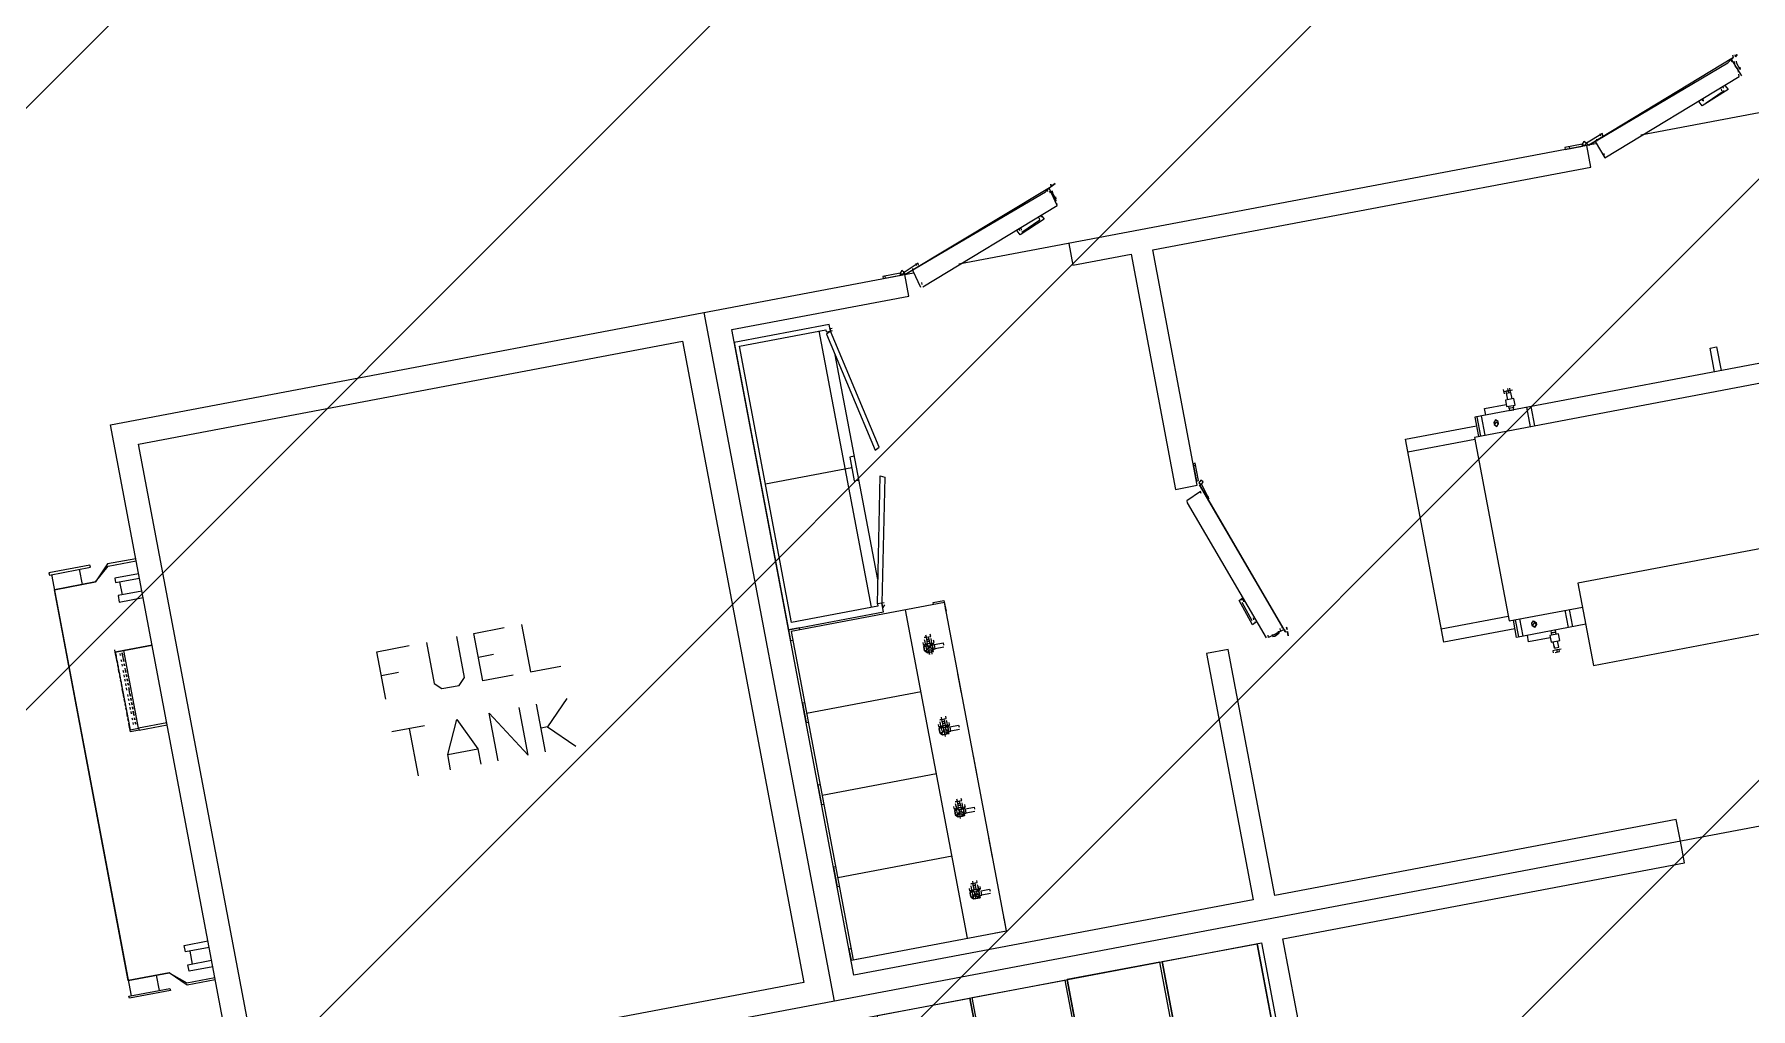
# Model space of a CAD drawing. Extents: x 407440 to 411585, y 6041728 to 6045069.
# Drawn here: x 410318.28 to 410363.13, y 6044253.23 to 6044278.68 of the extents above; entities that cross this region are included whole.
import ezdxf

# ---------------------------------------------------------------- set-up
doc = ezdxf.new("R2010")
doc.units = 0
doc.header["$LTSCALE"] = 5
doc.linetypes.add('foc-TIELINE', pattern=[1.875, 1.25, -0.625])
doc.layers.add('P-PROPOSED-EXISTING-H', color=59, linetype='Continuous')
doc.layers.add('T-TIE', color=201, linetype='foc-TIELINE')

# ---------------------------------------------------------------- blocks, each defined once
blk = doc.blocks.new('P-RIG-877')
at = {"layer": 'T-TIE', "linetype": 'ByBlock', "lineweight": 25}
for points in [[(0.287, -19.2302), (0.287, -19.3106), (-0.4248, -19.3106), (-0.4248, -33.0186), (1.5499, -33.0186)], [(-3.3639, -19.3106), (-4.0871, -19.3106), (-4.0871, -24.8787)], [(-1.1481, -19.3106), (-0.4248, -19.3106), (-0.4248, -33.0186), (-4.0871, -33.0186), (-4.0871, -28.7477)], [(-4.3742, -24.3391), (-4.3856, -24.3391), (-4.2938, -24.3047)], [(-4.3397, -24.3047), (-4.3282, -24.3047), (-4.3627, -24.3162), (-4.3742, -24.3162)], [(-4.3971, -24.3162), (-4.4086, -24.3162)], [(-4.3971, -24.3277), (-4.4086, -24.3277)], [(-4.1216, -25.0739), (-4.1331, -25.0739), (-4.0986, -25.1658), (-4.0871, -25.1543), (-4.3742, -24.3621), (-4.3971, -24.3277), (-4.0871, -25.1543)], [(-4.3282, -24.3162), (-4.3512, -24.3277)], [(-4.3168, -24.3162), (-4.3282, -24.3162), (-4.3397, -24.3162)], [(-4.0986, -25.1198), (-4.0068, -25.0854), (-4.2938, -24.3162), (-4.3053, -24.3162)], [(-4.2594, -24.3966), (-4.2364, -24.3851), (-4.179, -24.5343), (-4.2019, -24.5458)], [(-4.2479, -24.408), (-4.2594, -24.408)], [(-4.2364, -24.4195), (-4.2479, -24.4195)], [(-4.1905, -24.5114), (-4.2364, -24.408)], [(-4.2134, -24.5343), (-4.2019, -24.5228), (-4.2134, -24.5228)], [(-4.1216, -25.0854), (-4.1331, -25.0854)], [(-4.0986, -25.1084), (-4.1101, -25.1084)], [(-4.0183, -25.0854), (-4.0297, -25.0854)], [(-4.0871, -25.1198), (-4.0871, -28.5067)], [(-4.0871, -27.9211), (-3.9723, -27.9211), (-3.9723, -27.6112), (-2.7209, -27.6112), (-2.7209, -27.4963), (-3.9723, -27.4963), (-3.9723, -25.1658), (-4.0871, -25.1658)], [(-4.0986, -25.2576), (-4.0871, -25.2576)], [(0.9644, -33.0186), (0.9644, -32.8923), (-0.31, -32.8923), (-0.31, -27.6112), (0.9299, -27.6112), (0.9299, -27.4963), (-0.31, -27.4963), (-0.31, -25.3609), (-0.4248, -25.3609), (-0.5396, -25.3609), (-0.5396, -27.4963), (-1.8484, -27.4963), (-1.8484, -27.6112), (-0.5396, -27.6112), (-0.5396, -29.7351), (-3.9723, -29.7351), (-3.9723, -28.7937), (-4.0871, -28.7937), (-4.3971, -27.9556), (-4.4086, -27.9556)], [(-2.7209, -27.4849), (-1.8828, -27.1864), (-1.8828, -27.1749)], [(-1.8943, -27.1864), (-1.8828, -27.1864), (-1.8943, -27.1864), (-1.8828, -27.1864), (-1.9173, -27.1978), (-2.7209, -27.4849), (-2.7209, -27.4734), (-2.6406, -27.4504), (-2.652, -27.4504), (-2.652, -27.4619)], [(-1.9058, -27.1978), (-1.9173, -27.1978)], [(-1.8943, -27.2093), (-1.9058, -27.2093)], [(-1.8943, -27.1978), (-1.8714, -27.2782), (-1.8828, -27.2782)], [(-1.8714, -27.2553), (-1.8714, -27.2438), (-1.8828, -27.2208), (-1.8943, -27.2208), (-1.8828, -27.2208), (-1.8714, -27.2438)], [(-2.675, -27.4849), (-2.6865, -27.4849), (-2.652, -27.5652), (-2.6406, -27.5652), (-1.8714, -27.2897)], [(-1.9632, -27.3356), (-1.9632, -27.3241), (-1.9517, -27.3471), (-2.0895, -27.393), (-2.101, -27.3701)], [(-2.078, -27.3815), (-1.9747, -27.3471)], [(-1.9747, -27.3356), (-1.9862, -27.3356)], [(-2.078, -27.3701), (-2.0895, -27.3701), (-2.0895, -27.3815)], [(-2.8243, -27.4849), (-2.8243, -27.4963)], [(-4.1216, -28.7133), (-4.1331, -28.7133), (-4.0986, -28.7937), (-4.0871, -28.7937), (-4.3742, -27.99), (-4.3971, -27.9556), (-4.4086, -27.9326), (-4.3971, -27.9556), (-4.4086, -27.9556), (-4.3971, -27.9556)], [(-4.0068, -28.7133), (-4.2938, -27.9441), (-4.3856, -27.9671)], [(-4.3742, -27.9785), (-4.3856, -27.9785)], [(-4.3627, -27.9671), (-4.3742, -27.9671)], [(-4.3168, -27.9441), (-4.3282, -27.9441), (-4.3397, -27.9441), (-4.3282, -27.9441), (-4.3627, -27.9556)], [(-4.3282, -27.9441), (-4.3512, -27.9556)], [(-4.2938, -27.9441), (-4.3053, -27.9441)], [(-4.2479, -28.0359), (-4.2594, -28.0359), (-4.2364, -28.0245), (-4.179, -28.1622), (-4.2019, -28.1737)], [(-4.1905, -28.1508), (-4.2364, -28.0474), (-4.2479, -28.0474)], [(-4.2019, -28.1508), (-4.2134, -28.1508)], [(-4.2134, -28.1622), (-4.2019, -28.1622)], [(-4.1216, -28.7248), (-4.1331, -28.7248)], [(-4.1101, -28.7477), (-4.0986, -28.7477), (-4.0068, -28.7248)], [(-4.0183, -28.7133), (-4.0297, -28.7133)], [(-4.0986, -28.897), (-4.0871, -28.897)], [(-4.0871, -29.8614), (-0.4248, -29.8614)], [(-3.3753, -33.0186), (-3.3753, -33.1678), (-3.295, -33.2482), (-3.3639, -33.1678), (-3.3639, -33.0186)], [(-3.295, -33.0186), (-3.295, -33.1449), (-3.272, -33.1449), (-3.272, -33.0186)], [(-3.2031, -33.0186), (-3.2031, -33.1449), (-3.1687, -33.1449), (-3.1687, -33.0186)], [(-2.9161, -33.1678), (-2.9161, -33.0186), (-2.9161, -33.1678)], [(-1.3088, -33.0186), (-1.3088, -33.1449), (-1.3432, -33.1449), (-1.3432, -33.0186)], [(-1.2055, -33.0186), (-1.2055, -33.1449), (-1.2399, -33.1449), (-1.2399, -33.0186)], [(-1.1366, -33.0186), (-1.1366, -33.1678), (-1.217, -33.2482), (-1.1481, -33.1678), (-1.1481, -33.0186)], [(-3.2031, -33.1219), (-3.272, -33.1219)], [(-2.9161, -33.2138), (-2.9161, -33.1678), (-2.9161, -33.2138), (-2.5028, -33.2138), (-2.5028, -33.1678), (-2.9161, -33.1678)], [(-2.8702, -33.1793), (-2.8587, -33.1793), (-2.8702, -33.1793), (-2.8817, -33.1793), (-2.8931, -33.1793), (-2.9046, -33.1793), (-2.8931, -33.1793), (-2.9046, -33.1793), (-2.8931, -33.1793)], [(-2.8128, -33.1793), (-2.8013, -33.1793), (-2.8128, -33.1793), (-2.8013, -33.1793), (-2.8128, -33.1793), (-2.8243, -33.1793)], [(-2.6865, -33.1793), (-2.698, -33.1793), (-2.7095, -33.1793), (-2.7209, -33.1793), (-2.7095, -33.1793), (-2.7209, -33.1793), (-2.7095, -33.1793)], [(-2.6061, -33.1793), (-2.6176, -33.1793)], [(-2.4913, -33.1678), (-2.4913, -33.2138), (-2.5258, -33.2138), (-2.5028, -33.2138), (-2.5143, -33.2138)], [(-1.3088, -33.1219), (-1.2399, -33.1219)], [(-1.217, -33.4663), (-3.295, -33.4663), (-3.295, -33.2482), (-3.295, -33.4663)], [(-2.8702, -33.2138), (-2.8587, -33.2138), (-2.8702, -33.2138), (-2.8587, -33.2138), (-2.8702, -33.2138), (-2.8817, -33.2138), (-2.9161, -33.2138), (-2.9276, -33.2138)], [(-2.8931, -33.1908), (-2.9046, -33.1908)], [(-2.8817, -33.2138), (-2.8931, -33.2138), (-2.9046, -33.2138), (-2.8931, -33.2138), (-2.9046, -33.2138), (-2.8931, -33.2138)], [(-2.8587, -33.1908), (-2.8702, -33.1908)], [(-2.8357, -33.1908), (-2.8472, -33.1908)], [(-2.8128, -33.2138), (-2.8243, -33.2138)], [(-2.8013, -33.1908), (-2.8128, -33.1908)], [(-2.7783, -33.1908), (-2.7898, -33.1908)], [(-2.7554, -33.1908), (-2.7669, -33.1908)], [(-2.7324, -33.1908), (-2.7439, -33.1908)], [(-2.7095, -33.1908), (-2.7209, -33.1908)], [(-2.6865, -33.2138), (-2.675, -33.2138), (-2.6865, -33.2138), (-2.675, -33.2138), (-2.6865, -33.2138), (-2.698, -33.2138), (-2.7095, -33.2138), (-2.7209, -33.2138), (-2.7095, -33.2138), (-2.7209, -33.2138), (-2.7095, -33.2138)], [(-2.675, -33.1908), (-2.6865, -33.1908)], [(-2.652, -33.1908), (-2.6635, -33.1908)], [(-2.6291, -33.1908), (-2.6406, -33.1908)], [(-2.6061, -33.1908), (-2.6176, -33.1908)], [(-2.6061, -33.2138), (-2.6176, -33.2138)], [(-2.5832, -33.1908), (-2.5946, -33.1908)], [(-2.5832, -33.2138), (-2.5946, -33.2138)], [(-2.5832, -33.2138), (-2.5946, -33.2138)], [(-2.5487, -33.1908), (-2.5602, -33.1908)], [(-2.5258, -33.1908), (-2.5372, -33.1908)], [(-1.217, -33.4663), (-1.217, -33.2482), (-1.217, -33.4663)], [(-3.295, -33.3171), (-3.3753, -33.3171)], [(-1.217, -33.3171), (-1.1366, -33.3171)], [(-3.3753, -33.4663), (-1.1366, -33.4663)]]:
    blk.add_lwpolyline(points, dxfattribs=at)
at = {"layer": 'T-TIE', "linetype": 'ByBlock', "lineweight": 5}
for points in [[(-1.7221, -24.5573), (-1.7221, -23.8684), (-2.698, -23.8684), (-2.698, -26.0268), (-1.7221, -26.0268), (-1.7221, -25.6365)], [(-2.698, -24.1669), (-2.8013, -24.1669), (-2.8013, -26.0039), (-2.698, -26.0039)], [(-2.8013, -24.7295), (-2.9276, -24.7295), (-2.9276, -24.6951), (-2.8013, -24.6951)], [(-1.6303, -25.6365), (-1.6303, -26.0039), (-1.7221, -26.0039)], [(-2.698, -25.7054), (-2.8013, -25.7054)], [(-2.698, -25.7283), (-2.8013, -25.7283)], [(-1.6303, -25.7054), (-1.7221, -25.7054)], [(-1.6303, -25.7283), (-1.7221, -25.7283)], [(-2.9046, -25.7972), (-2.9046, -25.8202), (-2.8931, -25.8202), (-2.8931, -25.7972), (-2.9161, -25.7972)], [(-2.9161, -25.8087), (-2.8931, -25.8087)], [(-2.9161, -25.8316), (-2.8931, -25.8316)], [(-2.9046, -25.8316), (-2.9046, -25.8087), (-2.9046, -25.7857)], [(-2.8931, -25.7972), (-2.8587, -25.7972)], [(-2.8931, -25.8202), (-2.8587, -25.8202)], [(-2.8013, -25.9465), (-2.8357, -25.9465), (-2.8357, -25.8316)], [(-2.8243, -25.7972), (-2.8128, -25.7972), (-2.8128, -25.8202), (-2.8243, -25.8202)], [(-2.8128, -25.8202), (-2.8013, -25.8202), (-2.8013, -25.7972), (-2.8128, -25.7972)], [(-1.6073, -25.8202), (-1.6188, -25.8202), (-1.6188, -25.7972), (-1.6188, -25.8202), (-1.6303, -25.8202)], [(-1.6073, -25.7972), (-1.6188, -25.7972), (-1.6303, -25.7972)], [(-1.5958, -25.8316), (-1.5958, -25.9465), (-1.6303, -25.9465)], [(-1.5384, -25.7972), (-1.5729, -25.7972)], [(-1.5384, -25.8202), (-1.5729, -25.8202)], [(-1.5499, -25.8202), (-1.5384, -25.8202), (-1.5384, -25.7972), (-1.5499, -25.7972)], [(-1.5269, -25.7857), (-1.5269, -25.8087), (-1.5269, -25.8316), (-1.5155, -25.8316)], [(-1.5155, -25.8202), (-1.5155, -25.7972), (-1.5269, -25.7972)], [(-1.5155, -25.8087), (-1.5269, -25.8087)], [(-2.698, -25.9694), (-2.8013, -25.9694)], [(-2.698, -25.9924), (-2.8013, -25.9924)], [(-1.6762, -26.0039), (-1.6762, -26.3827), (-2.7554, -26.3827), (-2.7554, -26.0039)], [(-1.6303, -25.9694), (-1.7221, -25.9694)], [(-1.6303, -25.9924), (-1.7221, -25.9924)], [(-2.6865, -26.0268), (-2.6865, -26.3827)], [(-1.7451, -26.0268), (-1.7451, -26.3827)]]:
    blk.add_lwpolyline(points, dxfattribs=at)
at = {"layer": 'T-TIE', "linetype": 'ByBlock', "lineweight": 25}
for points in [[(-4.3971, -24.3162), (-4.4086, -24.3047)], [(-4.4086, -24.3162), (-4.3971, -24.3162)], [(-4.3742, -24.3277), (-4.3627, -24.3277)], [(-4.1101, -25.1772), (-4.0986, -25.1887), (-4.0871, -25.1772), (-4.0986, -25.1658)], [(-4.0986, -25.1887), (-4.0986, -25.2806), (-4.0871, -25.2806), (-4.0871, -25.1887)], [(-1.9058, -27.1749), (-1.8943, -27.1749)], [(-1.8828, -27.1749), (-1.8599, -27.1749)], [(-1.8828, -27.2553), (-1.8714, -27.2553)], [(-2.7439, -27.4849), (-2.8357, -27.4849), (-2.8357, -27.4963), (-2.7439, -27.4963)], [(-2.7324, -27.4619), (-2.7439, -27.4734), (-2.7324, -27.4849), (-2.7209, -27.4734)], [(-4.3742, -27.9556), (-4.3627, -27.9556)], [(-4.1101, -28.8052), (-4.0986, -28.8166), (-4.0871, -28.8052), (-4.0986, -28.7937)], [(-4.0986, -28.8166), (-4.0986, -28.9085), (-4.0871, -28.9085), (-4.0871, -28.8166)], [(-3.9609, -29.9991), (-0.5511, -29.9991), (-0.5511, -32.8923), (-3.9609, -32.8923)], [(-2.4913, -33.0186), (-2.5028, -33.0186), (-2.5028, -33.1678), (-2.4913, -33.1678)], [(-2.8702, -33.1793), (-2.8587, -33.1793)], [(-2.8472, -33.1793), (-2.8357, -33.1793)], [(-2.8472, -33.1793), (-2.8357, -33.1793)], [(-2.7898, -33.1793), (-2.7783, -33.1793)], [(-2.7898, -33.1793), (-2.7783, -33.1793)], [(-2.7669, -33.1793), (-2.7554, -33.1793)], [(-2.7669, -33.1793), (-2.7554, -33.1793)], [(-2.7439, -33.1793), (-2.7324, -33.1793)], [(-2.7439, -33.1793), (-2.7324, -33.1793)], [(-2.6865, -33.1793), (-2.675, -33.1793)], [(-2.6865, -33.1793), (-2.675, -33.1793)], [(-2.6635, -33.1793), (-2.652, -33.1793)], [(-2.6635, -33.1793), (-2.652, -33.1793)], [(-2.6406, -33.1793), (-2.6291, -33.1793)], [(-2.6406, -33.1793), (-2.6291, -33.1793)], [(-2.6176, -33.1793), (-2.6061, -33.1793)], [(-2.6176, -33.1793), (-2.6061, -33.1793)], [(-2.5832, -33.1793), (-2.5717, -33.1793), (-2.5832, -33.1793), (-2.5946, -33.1793), (-2.5832, -33.1793), (-2.5946, -33.1793)], [(-2.5602, -33.1793), (-2.5487, -33.1793)], [(-2.5602, -33.1793), (-2.5487, -33.1793)], [(-2.5372, -33.1793), (-2.5258, -33.1793)], [(-2.5372, -33.1793), (-2.5258, -33.1793)], [(-3.3868, -33.2597), (-3.3868, -33.4778), (-3.3753, -33.4778), (-3.3753, -33.2597)], [(-2.8472, -33.2138), (-2.8357, -33.2138)], [(-2.8472, -33.2138), (-2.8357, -33.2138)], [(-2.8128, -33.2138), (-2.8013, -33.2138)], [(-2.8128, -33.2138), (-2.8013, -33.2138)], [(-2.7898, -33.2138), (-2.7783, -33.2138)], [(-2.7783, -33.2138), (-2.7898, -33.2138)], [(-2.7669, -33.2138), (-2.7554, -33.2138)], [(-2.7669, -33.2138), (-2.7554, -33.2138)], [(-2.7439, -33.2138), (-2.7324, -33.2138)], [(-2.7439, -33.2138), (-2.7324, -33.2138)], [(-2.6635, -33.2138), (-2.652, -33.2138)], [(-2.6635, -33.2138), (-2.652, -33.2138)], [(-2.6406, -33.2138), (-2.6291, -33.2138)], [(-2.6406, -33.2138), (-2.6291, -33.2138)], [(-2.6176, -33.2138), (-2.6061, -33.2138)], [(-2.6176, -33.2138), (-2.6061, -33.2138)], [(-2.5946, -33.2138), (-2.5832, -33.2138)], [(-2.5832, -33.2138), (-2.5717, -33.2138)], [(-2.5602, -33.2138), (-2.5487, -33.2138)], [(-2.5602, -33.2138), (-2.5487, -33.2138)], [(-2.5372, -33.2138), (-2.5258, -33.2138)], [(-2.5372, -33.2138), (-2.5258, -33.2138)], [(-1.1251, -33.2597), (-1.1251, -33.4778), (-1.1366, -33.4778), (-1.1366, -33.2597)]]:
    blk.add_lwpolyline(points, close=True, dxfattribs=at)
at = {"layer": 'T-TIE', "linetype": 'ByBlock', "lineweight": 18}
for points in [[(-1.4121, -24.5573), (-1.8484, -24.5573), (-1.8484, -25.6365), (-1.4121, -25.6365)], [(-0.31, -28.6559), (0.5166, -28.6559), (0.5166, -29.1496), (-0.31, -29.1496)], [(-0.62, -28.9085), (-2.365, -28.9085), (-2.365, -29.7236), (-0.62, -29.7236)], [(-2.1469, -29.0233), (-2.1584, -29.0348), (-2.1469, -29.0348)], [(-2.1584, -29.0348), (-2.1469, -29.0348)], [(-2.1125, -29.0348), (-2.1239, -29.0348)], [(-1.7336, -29.0348), (-1.7336, -29.0233), (-1.7221, -29.0118), (-1.7106, -29.0118), (-1.6991, -29.0118), (-1.6877, -29.0233), (-1.6991, -29.0118), (-1.7106, -29.0118), (-1.7221, -29.0118), (-1.7336, -29.0233)], [(-1.7106, -29.0233), (-1.7221, -29.0233), (-1.7221, -29.0348), (-1.7106, -29.0348)], [(-1.7221, -29.0348), (-1.7106, -29.0348)], [(-1.7221, -29.0348), (-1.7106, -29.0348)], [(-1.6991, -29.0233), (-1.6991, -29.0348)], [(-1.6877, -29.0233), (-1.6877, -29.0348)], [(-1.6877, -29.0348), (-1.6877, -29.0462)], [(-1.2973, -29.0348), (-1.2973, -29.0233), (-1.2858, -29.0118), (-1.2744, -29.0118), (-1.2629, -29.0118), (-1.2514, -29.0233), (-1.2629, -29.0118), (-1.2744, -29.0118), (-1.2858, -29.0118), (-1.2973, -29.0233)], [(-1.2744, -29.0233), (-1.2858, -29.0233), (-1.2858, -29.0348), (-1.2744, -29.0348)], [(-1.2858, -29.0348), (-1.2744, -29.0348)], [(-1.2858, -29.0348), (-1.2744, -29.0348)], [(-1.2744, -29.0118), (-1.2629, -29.0118), (-1.2514, -29.0118), (-1.2629, -29.0118)], [(-1.2629, -29.0233), (-1.2629, -29.0348)], [(-0.8725, -29.0348), (-0.8611, -29.0348)], [(-0.8611, -29.0348), (-0.8611, -29.0233), (-0.8496, -29.0118), (-0.8381, -29.0118), (-0.8266, -29.0118), (-0.8151, -29.0233), (-0.8266, -29.0118), (-0.8381, -29.0118), (-0.8496, -29.0118), (-0.8611, -29.0233)], [(-0.8381, -29.0233), (-0.8496, -29.0233), (-0.8496, -29.0348), (-0.8381, -29.0348)], [(-0.8381, -29.0233), (-0.8496, -29.0233), (-0.8496, -29.0348), (-0.8266, -29.0348)], [(-0.8496, -29.0348), (-0.8381, -29.0348)], [(-0.8496, -29.0348), (-0.8381, -29.0348)], [(-0.8266, -29.0348), (-0.8151, -29.0348)], [(-3.9034, -29.7351), (-2.3765, -29.7351), (-2.3765, -29.2299), (-2.4224, -29.2299), (-2.4224, -29.2529), (-3.0768, -29.1151), (-3.0654, -29.0922), (-2.4224, -29.2299), (-2.4224, -29.2529), (-2.411, -29.2529), (-2.411, -29.7121), (-3.8805, -29.7121), (-3.8805, -29.2529), (-3.869, -29.2529), (-3.869, -29.2299), (-3.9034, -29.2299)]]:
    blk.add_lwpolyline(points, close=True, dxfattribs=at)
at = {"layer": 'T-TIE', "linetype": 'ByBlock', "lineweight": 5}
for points in [[(-2.8587, -25.7857), (-2.8587, -25.8316), (-2.8243, -25.8316), (-2.8243, -25.7857)], [(-1.6073, -25.7857), (-1.6073, -25.8316), (-1.5729, -25.8316), (-1.5729, -25.7857)], [(-2.7554, -25.912), (-2.7439, -25.912), (-2.7324, -25.9005), (-2.7439, -25.889), (-2.7554, -25.889), (-2.7669, -25.9005)], [(-2.7439, -25.889), (-2.7554, -25.9005), (-2.7439, -25.912), (-2.7324, -25.9005)], [(-2.7439, -25.889), (-2.7554, -25.9005), (-2.7439, -25.912), (-2.7324, -25.9005)], [(-1.6991, -25.9005), (-1.6877, -25.889), (-1.6762, -25.889), (-1.6647, -25.9005), (-1.6762, -25.912), (-1.6877, -25.912)], [(-1.6762, -25.889), (-1.6877, -25.9005), (-1.6762, -25.912), (-1.6647, -25.9005)], [(-1.6762, -25.889), (-1.6877, -25.9005), (-1.6762, -25.912), (-1.6647, -25.9005)]]:
    blk.add_lwpolyline(points, close=True, dxfattribs=at)
at = {"layer": 'T-TIE', "linetype": 'ByBlock', "lineweight": 18}
for points in [[(0.5281, -28.1393), (-0.31, -28.1393), (0.5166, -28.1393), (0.5166, -27.6341), (-0.31, -27.6341), (0.5281, -27.6341), (0.5281, -27.6686)], [(-0.31, -28.1393), (-0.31, -27.6341)], [(0.5281, -28.6444), (-0.31, -28.6444), (0.5166, -28.6444), (0.5166, -28.1508), (-0.31, -28.1508), (-0.31, -28.6444)], [(-2.365, -28.9659), (-2.3765, -28.9659), (-2.3765, -28.9085), (-2.3191, -28.9085), (-2.3306, -28.9085)], [(-2.1584, -29.0118), (-2.1699, -29.0118), (-2.1584, -29.0233), (-2.1584, -29.0118), (-2.1584, -29.0003), (-2.1584, -28.9544), (-2.1469, -28.9544)], [(-2.1354, -28.9544), (-2.1354, -29.0003), (-2.1469, -29.0003), (-2.1584, -29.0003)], [(-1.8828, -28.9085), (-1.9862, -28.9085)], [(-1.6991, -28.9544), (-1.6991, -29.0003), (-1.7106, -29.0003), (-1.7221, -29.0003), (-1.7221, -28.9544), (-1.7106, -28.9544)], [(-1.4466, -28.9085), (-1.5499, -28.9085)], [(-1.2629, -28.9544), (-1.2629, -29.0003), (-1.2744, -29.0003), (-1.2858, -29.0003), (-1.2858, -28.9544), (-1.2744, -28.9544)], [(-1.0103, -28.9085), (-1.1136, -28.9085)], [(-0.8266, -28.9544), (-0.8266, -29.0003), (-0.8381, -29.0003), (-0.8496, -29.0003), (-0.8496, -28.9544), (-0.8381, -28.9544)], [(-0.62, -28.9659), (-0.62, -28.9085), (-0.6774, -28.9085), (-0.6888, -28.9085)], [(-2.1928, -29.0348), (-2.2043, -29.0348), (-2.2043, -29.0462), (-2.2043, -29.0118), (-2.2158, -29.0118)], [(-2.2043, -29.0348), (-2.2158, -29.0348)], [(-2.1813, -29.0577), (-2.1699, -29.0577), (-2.1584, -29.0462), (-2.1584, -29.0348), (-2.1699, -29.0462), (-2.1699, -29.0348), (-2.1813, -29.0348), (-2.1928, -29.0348), (-2.1813, -29.0348), (-2.1928, -29.0348), (-2.1928, -29.0233), (-2.1813, -29.0233), (-2.1928, -29.0233), (-2.2043, -29.0233), (-2.2043, -29.0118)], [(-2.1354, -29.0233), (-2.1354, -29.0348), (-2.1354, -29.0233), (-2.1239, -29.0118), (-2.1239, -29.0233), (-2.1354, -29.0118), (-2.1469, -29.0118), (-2.1584, -29.0118), (-2.1699, -29.0233), (-2.1699, -29.0348), (-2.1813, -29.0348), (-2.1813, -29.0233), (-2.1928, -29.0233)], [(-2.1699, -29.0118), (-2.1813, -29.0118), (-2.1928, -29.0118)], [(-2.1354, -29.0348), (-2.1239, -29.0462), (-2.1354, -29.0577), (-2.1469, -29.0577), (-2.1584, -29.0577), (-2.1699, -29.0462), (-2.1813, -29.0462), (-2.1928, -29.0462)], [(-2.1469, -29.0118), (-2.1354, -29.0118), (-2.1584, -29.0118), (-2.1699, -29.0003), (-2.1813, -29.0003)], [(-2.1813, -29.0233), (-2.1699, -29.0233), (-2.1699, -29.0118), (-2.1813, -29.0118)], [(-2.1699, -29.0348), (-2.1699, -29.0462), (-2.1813, -29.0462)], [(-2.1469, -29.0233), (-2.1469, -29.0348), (-2.1584, -29.0348), (-2.1584, -29.0233), (-2.1469, -29.0233), (-2.1354, -29.0118), (-2.1239, -29.0233), (-2.1239, -29.0348), (-2.1239, -29.0233), (-2.1239, -29.0118), (-2.1354, -29.0118), (-2.1469, -29.0118), (-2.1584, -29.0118), (-2.1699, -29.0233), (-2.1699, -29.0348), (-2.1699, -29.0462), (-2.1584, -29.0577), (-2.1584, -29.0462), (-2.1354, -29.0462), (-2.1469, -29.0348), (-2.1584, -29.0348), (-2.1469, -29.0348), (-2.1584, -29.0348), (-2.1699, -29.0348), (-2.1699, -29.0233), (-2.1584, -29.0233)], [(-2.1699, -29.0233), (-2.1699, -29.0233)], [(-2.1699, -29.0462), (-2.1699, -29.0462)], [(-2.1584, -29.0348), (-2.1354, -29.0348), (-2.1239, -29.0348), (-2.1239, -29.0462), (-2.1354, -29.0577), (-2.1469, -29.0577), (-2.1584, -29.0577), (-2.1469, -29.0577), (-2.1354, -29.0577)], [(-2.1354, -29.0118), (-2.1354, -29.0003), (-2.1354, -29.0118)], [(-2.1239, -29.0348), (-2.1239, -29.0462), (-2.1239, -29.0348), (-2.1239, -29.0462), (-2.1354, -29.0462)], [(-2.1354, -29.0462), (-2.1354, -29.0577), (-2.1354, -29.0462)], [(-2.1239, -29.0233), (-2.1125, -29.0233)], [(-1.7566, -29.0348), (-1.768, -29.0348), (-1.768, -29.0462), (-1.768, -29.0118), (-1.7795, -29.0118)], [(-1.768, -29.0348), (-1.7795, -29.0348)], [(-1.6991, -29.0348), (-1.6877, -29.0348), (-1.6877, -29.0462), (-1.6991, -29.0577), (-1.7106, -29.0577), (-1.7221, -29.0577), (-1.7336, -29.0462), (-1.7336, -29.0348), (-1.7451, -29.0348), (-1.7566, -29.0348), (-1.7451, -29.0348), (-1.7566, -29.0348), (-1.7566, -29.0233), (-1.7451, -29.0233), (-1.7566, -29.0233), (-1.768, -29.0233), (-1.768, -29.0118)], [(-1.6877, -29.0118), (-1.6877, -29.0233), (-1.6877, -29.0118), (-1.6991, -29.0118), (-1.7106, -29.0118), (-1.7221, -29.0118), (-1.7336, -29.0118), (-1.7451, -29.0118), (-1.7566, -29.0118)], [(-1.7451, -29.0233), (-1.7566, -29.0233)], [(-1.7336, -29.0462), (-1.7451, -29.0462), (-1.7566, -29.0462)], [(-1.7336, -29.0003), (-1.7451, -29.0003)], [(-1.6991, -29.0577), (-1.7106, -29.0577), (-1.7221, -29.0577), (-1.7336, -29.0462), (-1.7336, -29.0348), (-1.7451, -29.0348), (-1.7451, -29.0233), (-1.7336, -29.0233), (-1.7336, -29.0118), (-1.7451, -29.0118)], [(-1.7336, -29.0348), (-1.7336, -29.0462), (-1.7451, -29.0462)], [(-1.7336, -29.0577), (-1.7451, -29.0577)], [(-1.7221, -29.0118), (-1.7336, -29.0003), (-1.7221, -29.0118)], [(-1.7221, -29.0233), (-1.7336, -29.0118), (-1.7221, -29.0233)], [(-1.7336, -29.0233), (-1.7336, -29.0233)], [(-1.7106, -29.0348), (-1.7106, -29.0233), (-1.7221, -29.0233), (-1.7221, -29.0348), (-1.7106, -29.0348), (-1.7221, -29.0348), (-1.7336, -29.0348), (-1.7336, -29.0233), (-1.7221, -29.0233)], [(-1.7221, -29.0348), (-1.7336, -29.0462), (-1.7221, -29.0348)], [(-1.7336, -29.0462), (-1.7336, -29.0462)], [(-1.7221, -29.0462), (-1.7336, -29.0577), (-1.7221, -29.0462)], [(-1.7221, -29.0348), (-1.6991, -29.0348), (-1.6877, -29.0348), (-1.6762, -29.0348)], [(-1.7221, -29.0577), (-1.7106, -29.0577), (-1.6991, -29.0577), (-1.6877, -29.0462), (-1.6991, -29.0462)], [(-1.7106, -29.0462), (-1.7221, -29.0462)], [(-1.7106, -29.0233), (-1.6991, -29.0118), (-1.7106, -29.0233)], [(-1.7106, -29.0348), (-1.6991, -29.0462), (-1.7106, -29.0348)], [(-1.6991, -29.0118), (-1.6991, -29.0003), (-1.6991, -29.0118)], [(-1.6877, -29.0233), (-1.6991, -29.0233)], [(-1.6991, -29.0462), (-1.6991, -29.0577), (-1.6991, -29.0462)], [(-1.6877, -29.0462), (-1.6877, -29.0348)], [(-1.3203, -29.0348), (-1.3318, -29.0348), (-1.3318, -29.0462), (-1.3318, -29.0118), (-1.3432, -29.0118)], [(-1.3318, -29.0348), (-1.3432, -29.0348)], [(-1.3088, -29.0462), (-1.2973, -29.0462), (-1.2973, -29.0348), (-1.2973, -29.0462), (-1.2858, -29.0577), (-1.2744, -29.0577), (-1.2629, -29.0577), (-1.2514, -29.0462), (-1.2629, -29.0577), (-1.2744, -29.0577), (-1.2858, -29.0577), (-1.2973, -29.0462), (-1.2973, -29.0348), (-1.3088, -29.0348), (-1.3203, -29.0348), (-1.3088, -29.0348), (-1.3203, -29.0348), (-1.3203, -29.0233), (-1.3088, -29.0233), (-1.3203, -29.0233), (-1.3318, -29.0233), (-1.3318, -29.0118)], [(-1.2514, -29.0118), (-1.2514, -29.0233), (-1.2514, -29.0348), (-1.2514, -29.0233), (-1.2514, -29.0118), (-1.2629, -29.0118), (-1.2744, -29.0118), (-1.2858, -29.0118), (-1.2973, -29.0118), (-1.3088, -29.0118), (-1.3203, -29.0118)], [(-1.3088, -29.0233), (-1.3203, -29.0233)], [(-1.2973, -29.0462), (-1.3088, -29.0462), (-1.3203, -29.0462)], [(-1.2973, -29.0003), (-1.3088, -29.0003)], [(-1.2973, -29.0233), (-1.2973, -29.0348), (-1.3088, -29.0348), (-1.3088, -29.0233), (-1.2973, -29.0233), (-1.2973, -29.0118), (-1.3088, -29.0118)], [(-1.2973, -29.0577), (-1.3088, -29.0577)], [(-1.2858, -29.0118), (-1.2973, -29.0003), (-1.2858, -29.0118)], [(-1.2858, -29.0233), (-1.2973, -29.0118), (-1.2858, -29.0233)], [(-1.2973, -29.0233), (-1.2973, -29.0233)], [(-1.2858, -29.0348), (-1.2973, -29.0462), (-1.2858, -29.0348)], [(-1.2973, -29.0462), (-1.2973, -29.0462)], [(-1.2858, -29.0462), (-1.2973, -29.0577), (-1.2858, -29.0462)], [(-1.2744, -29.0233), (-1.2858, -29.0233), (-1.2858, -29.0348), (-1.2744, -29.0348)], [(-1.2744, -29.0348), (-1.2858, -29.0348)], [(-1.2858, -29.0348), (-1.2629, -29.0348)], [(-1.2514, -29.0462), (-1.2629, -29.0462), (-1.2514, -29.0462), (-1.2629, -29.0462), (-1.2744, -29.0462), (-1.2858, -29.0462)], [(-1.2629, -29.0577), (-1.2744, -29.0577), (-1.2858, -29.0577)], [(-1.2744, -29.0233), (-1.2629, -29.0118), (-1.2744, -29.0233)], [(-1.2744, -29.0233), (-1.2744, -29.0348)], [(-1.2744, -29.0348), (-1.2629, -29.0462), (-1.2744, -29.0348)], [(-1.2629, -29.0462), (-1.2744, -29.0462)], [(-1.2629, -29.0118), (-1.2629, -29.0003), (-1.2629, -29.0118)], [(-1.2514, -29.0233), (-1.2629, -29.0233)], [(-1.2399, -29.0348), (-1.2514, -29.0348), (-1.2629, -29.0348)], [(-1.2514, -29.0348), (-1.2514, -29.0462), (-1.2514, -29.0348), (-1.2514, -29.0462), (-1.2514, -29.0348), (-1.2629, -29.0348)], [(-1.2629, -29.0462), (-1.2629, -29.0577), (-1.2629, -29.0462)], [(-0.8725, -29.0118), (-0.8611, -29.0118), (-0.8611, -29.0233), (-0.8725, -29.0233), (-0.884, -29.0233), (-0.884, -29.0348), (-0.8725, -29.0348), (-0.884, -29.0348), (-0.8955, -29.0348), (-0.8955, -29.0462), (-0.8955, -29.0118), (-0.907, -29.0118)], [(-0.907, -29.0348), (-0.8955, -29.0348), (-0.884, -29.0348), (-0.884, -29.0233), (-0.8955, -29.0233), (-0.8955, -29.0118)], [(-0.8381, -29.0118), (-0.8496, -29.0118), (-0.8611, -29.0003), (-0.8611, -29.0118), (-0.8725, -29.0118), (-0.884, -29.0118)], [(-0.8151, -29.0462), (-0.8151, -29.0348), (-0.8151, -29.0462), (-0.8266, -29.0462), (-0.8151, -29.0462), (-0.8151, -29.0348), (-0.8151, -29.0462), (-0.8266, -29.0462), (-0.8381, -29.0462), (-0.8496, -29.0462), (-0.8611, -29.0577), (-0.8611, -29.0462), (-0.8725, -29.0462), (-0.884, -29.0462)], [(-0.8611, -29.0003), (-0.8725, -29.0003)], [(-0.8611, -29.0233), (-0.8611, -29.0348), (-0.8611, -29.0462), (-0.8496, -29.0577), (-0.8381, -29.0577), (-0.8266, -29.0577), (-0.8151, -29.0462), (-0.8266, -29.0577), (-0.8381, -29.0577), (-0.8496, -29.0577), (-0.8611, -29.0462), (-0.8611, -29.0348), (-0.8611, -29.0462), (-0.8725, -29.0462)], [(-0.8611, -29.0577), (-0.8725, -29.0577)], [(-0.8496, -29.0233), (-0.8611, -29.0118), (-0.8496, -29.0233)], [(-0.8496, -29.0118), (-0.8611, -29.0118)], [(-0.8611, -29.0233), (-0.8611, -29.0233)], [(-0.8496, -29.0348), (-0.8611, -29.0462), (-0.8496, -29.0348)], [(-0.8611, -29.0462), (-0.8611, -29.0462)], [(-0.8381, -29.0348), (-0.8496, -29.0348)], [(-0.8496, -29.0348), (-0.8266, -29.0348)], [(-0.8266, -29.0577), (-0.8381, -29.0577), (-0.8496, -29.0577)], [(-0.8381, -29.0233), (-0.8266, -29.0118), (-0.8381, -29.0233)], [(-0.8151, -29.0118), (-0.8266, -29.0118), (-0.8151, -29.0118), (-0.8151, -29.0233), (-0.8151, -29.0348), (-0.8151, -29.0233), (-0.8151, -29.0118), (-0.8266, -29.0118), (-0.8381, -29.0118), (-0.8266, -29.0118)], [(-0.8381, -29.0233), (-0.8381, -29.0348)], [(-0.8381, -29.0348), (-0.8266, -29.0462), (-0.8381, -29.0348)], [(-0.8266, -29.0118), (-0.8266, -29.0003), (-0.8266, -29.0118)], [(-0.8266, -29.0348), (-0.8266, -29.0233)], [(-0.8151, -29.0233), (-0.8266, -29.0233)], [(-0.8266, -29.0462), (-0.8266, -29.0577), (-0.8266, -29.0462)], [(-3.8805, -29.2185), (-3.8805, -29.2299), (-3.869, -29.2299), (-3.8575, -29.2529), (-3.2146, -29.1151), (-3.2261, -29.0922), (-3.869, -29.2299), (-3.869, -29.2185)], [(-0.62, -29.1151), (-2.365, -29.1151)], [(-1.9288, -29.1151), (-1.9288, -29.7236)], [(-1.4925, -29.1151), (-1.4925, -29.7236)], [(-1.0562, -29.1151), (-1.0562, -29.7236)], [(-3.869, -29.2299), (-3.8805, -29.2299)], [(-3.7427, -29.2299), (-2.5487, -29.2299)], [(-3.2031, -29.2299), (-3.2031, -29.2529), (-3.0768, -29.2529), (-3.0768, -29.2299)], [(-2.411, -29.2185), (-2.3995, -29.2299), (-2.411, -29.2299), (-2.4224, -29.2299)], [(-2.4224, -29.2185), (-2.4224, -29.2299), (-2.411, -29.2299)], [(0.5281, -29.1611), (-0.31, -29.1611), (0.5166, -29.1611), (0.5166, -29.6547), (-0.31, -29.6547), (-0.31, -29.1611)], [(-2.411, -29.2873), (-3.8805, -29.2873)], [(-3.1457, -29.2529), (-3.1457, -29.7121)], [(-2.365, -29.6777), (-2.3765, -29.6777), (-2.3765, -29.7351), (-2.3191, -29.7351), (-2.3191, -29.7236)], [(-0.6774, -29.7236), (-0.6774, -29.7351), (-0.62, -29.7351), (-0.62, -29.6777)], [(-1.9862, -29.7236), (-1.9862, -29.7351), (-1.8828, -29.7351), (-1.8828, -29.7236)], [(-1.5499, -29.7236), (-1.5499, -29.7351), (-1.4466, -29.7351), (-1.4466, -29.7236)], [(-1.1136, -29.7236), (-1.1136, -29.7351), (-1.0103, -29.7351), (-1.0103, -29.7236)], [(-2.6635, -31.1013), (-2.411, -31.1013), (-2.411, -30.9406)], [(-2.2387, -30.9406), (-2.1125, -31.0669), (-2.1125, -31.1013)], [(-2.1125, -31.0669), (-1.9862, -30.9406)], [(-1.9862, -31.1013), (-2.2387, -31.1013)], [(-2.411, -31.1931), (-2.411, -31.3539), (-2.6635, -31.3539), (-2.6635, -31.1931)], [(-1.9862, -31.3539), (-2.2387, -31.3539), (-1.9862, -31.1931), (-2.2387, -31.1931)], [(-2.5372, -31.3539), (-2.5372, -31.2735)], [(-2.6635, -31.6065), (-2.4454, -31.6065), (-2.411, -31.572), (-2.411, -31.4802), (-2.4454, -31.4457), (-2.6635, -31.4457)], [(-1.9862, -31.6065), (-2.0665, -31.6065), (-2.2387, -31.5261), (-2.0665, -31.4457), (-1.9862, -31.4457)], [(-2.0665, -31.6065), (-2.0665, -31.4457)], [(-2.411, -31.8705), (-2.6635, -31.8705), (-2.6635, -31.6983)], [(-2.2387, -31.8705), (-2.2387, -31.6983)], [(-2.5372, -31.8705), (-2.5372, -31.7787)], [(-2.2387, -31.7787), (-1.9862, -31.7787)]]:
    blk.add_lwpolyline(points, dxfattribs=at)

msp = doc.modelspace()

# ---------------------------------------------------------------- hatches: boundary and pattern name
at = {"layer": 'P-PROPOSED-EXISTING-H'}
h = msp.add_hatch(dxfattribs=at)
h.set_pattern_fill('ANSI31', color=256, scale=3.498392, style=0)
h.set_pattern_definition([(45, (-102.852, 2739.382), (-7.854113246, 7.854113246), [])])
edge = h.paths.add_edge_path()
edge.add_line((410849.565, 6043843.767), (410381.581, 6043755.258))
edge.add_line((410381.581, 6043755.258), (409934.712, 6043670.743))
edge.add_line((409934.712, 6043670.743), (409814.106, 6044308.44))
edge.add_line((409814.106, 6044308.44), (410263.945, 6044377.375))
edge.add_line((410263.945, 6044377.375), (410794.85, 6044458.734))
edge.add_line((410794.85, 6044458.734), (411169.273, 6044565.411))
edge.add_line((411169.273, 6044565.411), (411290.002, 6043927.065))
edge.add_line((411290.002, 6043927.065), (411039.067, 6043879.607))
edge.add_arc((410922.403, 6043977.554), 152.33, 241.43508, 319.98432, ccw=False)

# ---------------------------------------------------------------- block references
at = {"layer": 'T-TIE', "linetype": 'ByBlock', "xscale": 4.999999999955019, "yscale": 4.999999999955019, "zscale": 4.999999999955019, "rotation": 280.7096999997605}
msp.add_blockref('P-RIG-877', (410486.28, 6044279.077), dxfattribs=at)

doc.saveas('drawing.dxf')
